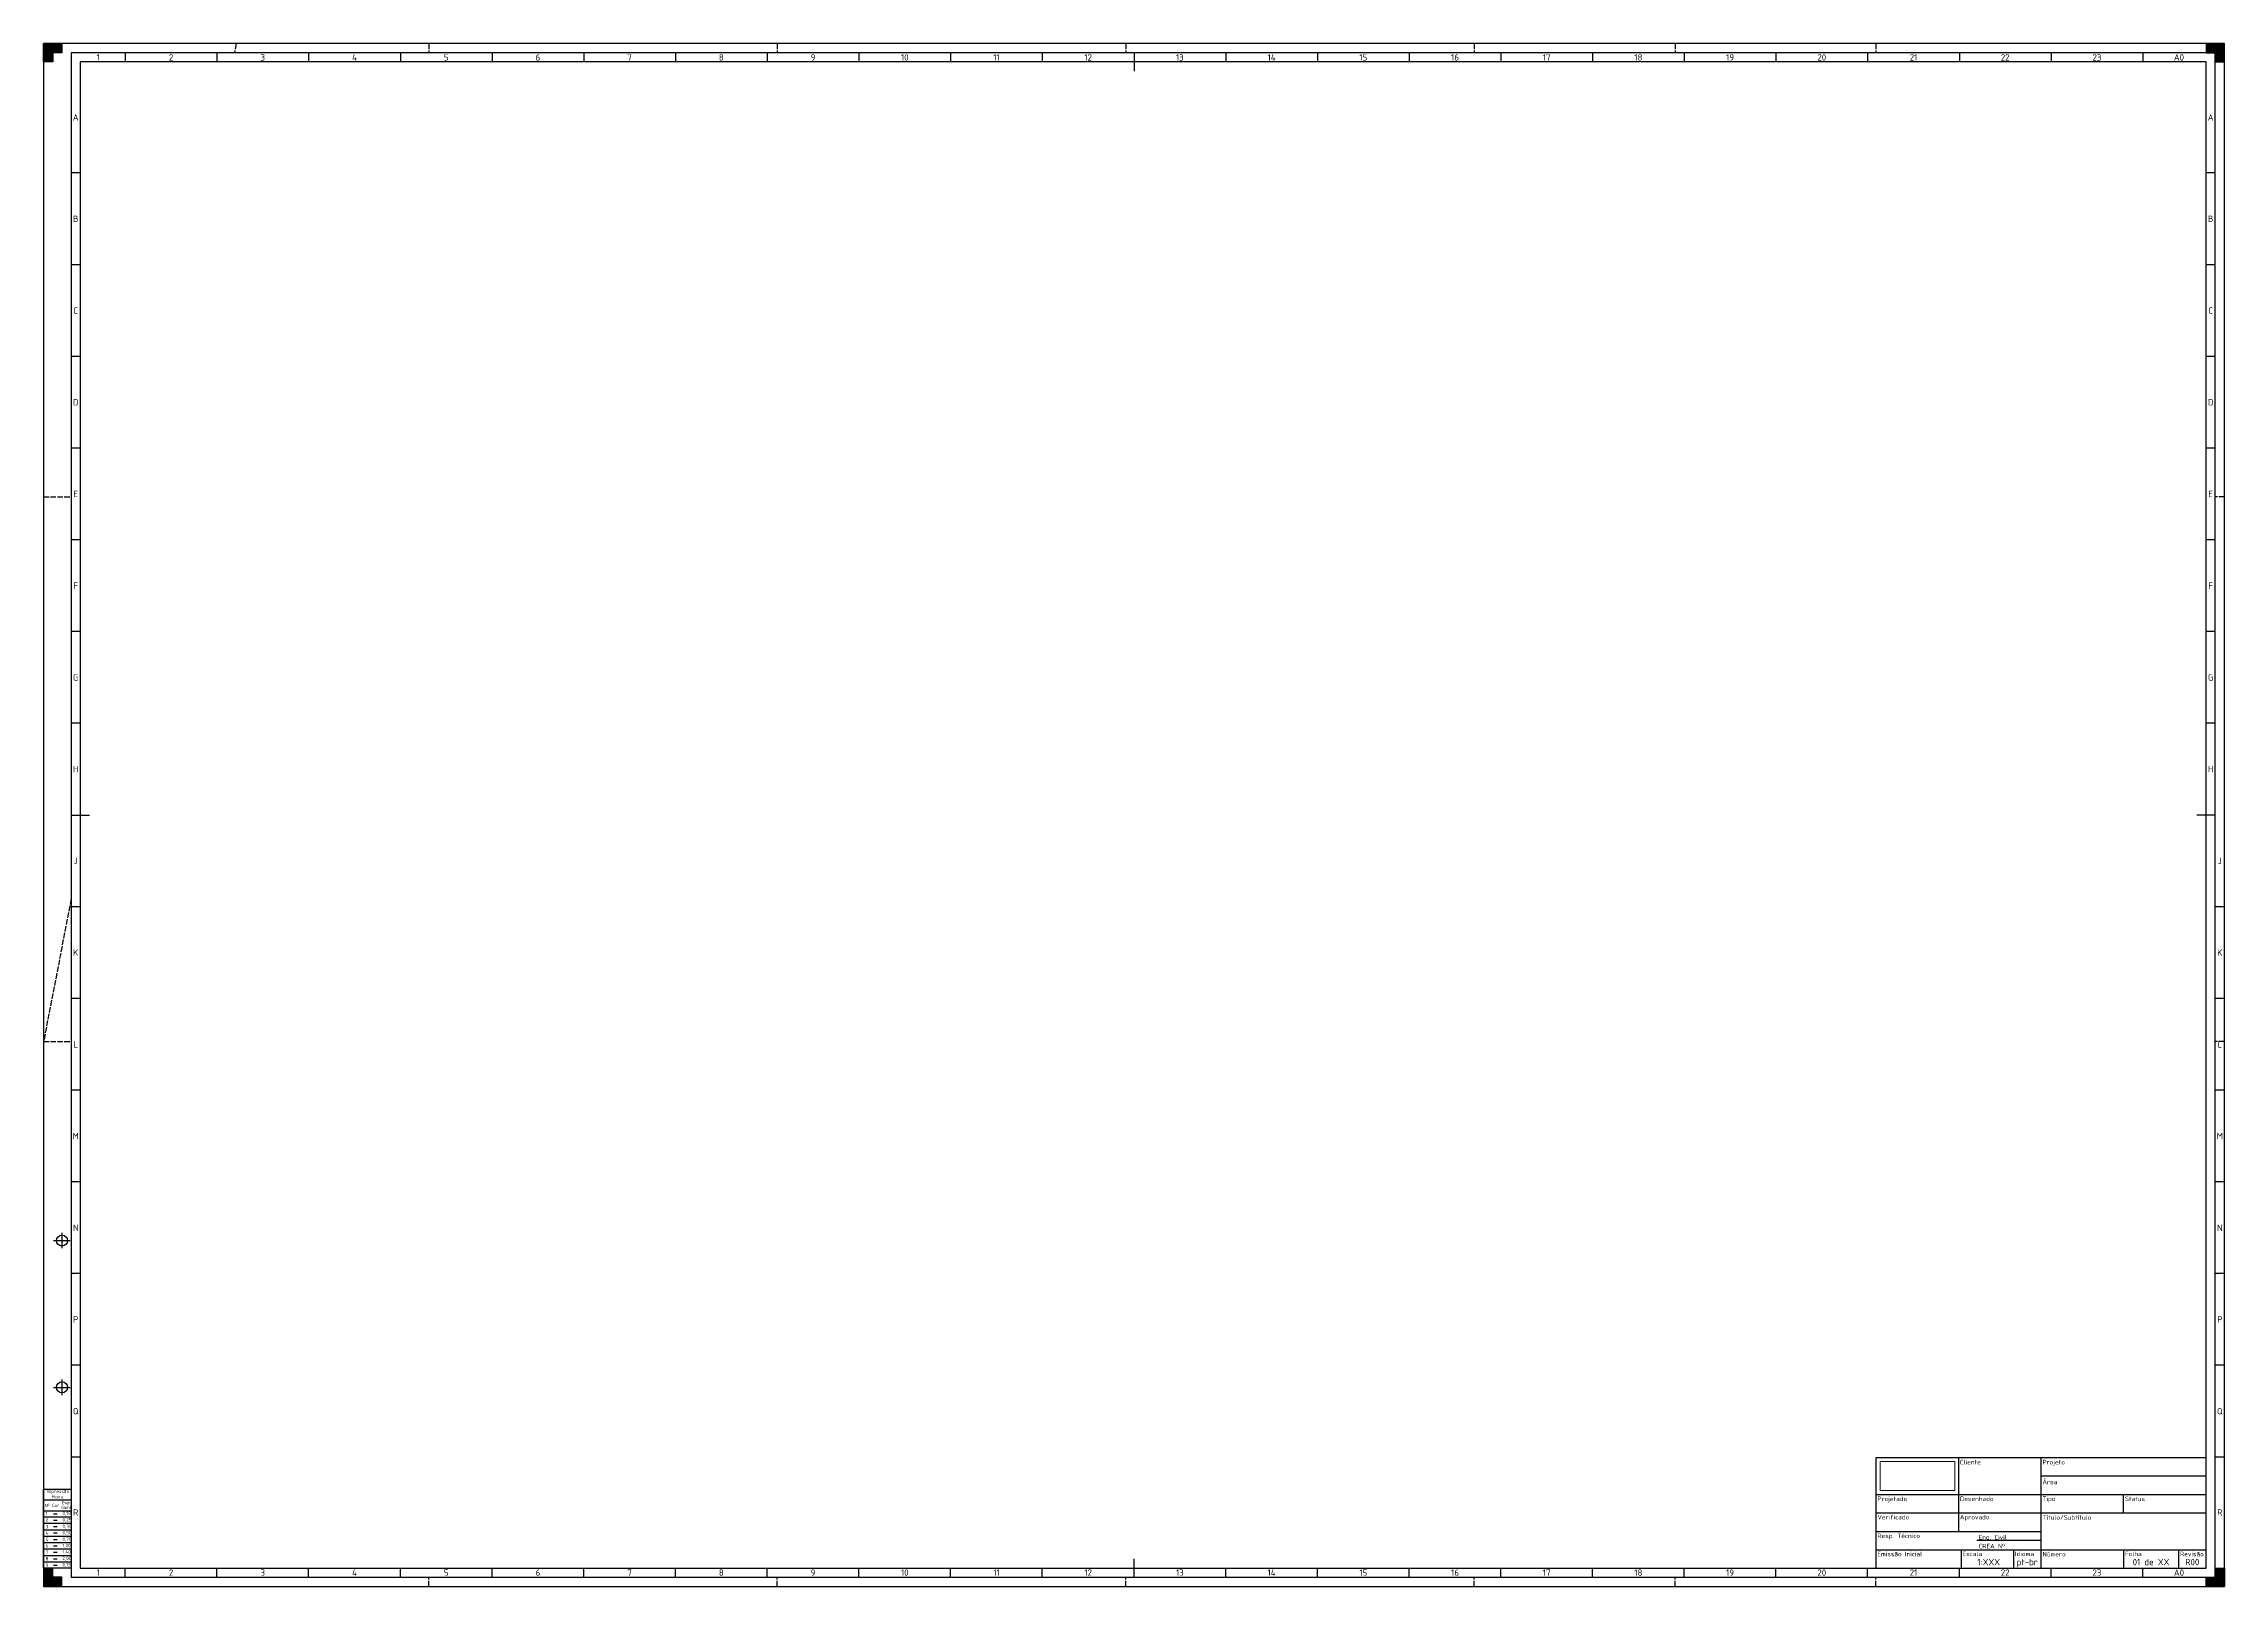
# Paper-space layout 'A0' of a CAD drawing. Header units: millimetres. Extents: x 0 to 1189, y 0 to 841.
import ezdxf
from ezdxf.enums import TextEntityAlignment as Align

# ---------------------------------------------------------------- set-up
doc = ezdxf.new("R2010")
doc.units = ezdxf.units.MM
doc.header["$LTSCALE"] = 0.25
doc.linetypes.add('Tracejada', pattern=[15, 12, -3])
doc.layers.add('ARQ-FLH-GER-CarimboInformacoes', color=3, linetype='Continuous')
doc.layers.add('ARQ-TXT-SMB-SimbologiaTextual', color=3, linetype='Continuous')
doc.layers.add('ARQ-FLH-NaoImprimir', color=9, linetype='Continuous', plot=False)
doc.styles.add('1.8mm', font='isocpeur.ttf', dxfattribs={"height": 1.8})
doc.styles.add('2.5mm', font='isocpeur.ttf', dxfattribs={"height": 2.5})
doc.styles.add('3.5mm', font='isocpeur.ttf', dxfattribs={"height": 3.5})
picture_1 = doc.add_image_def('image1.png', size_in_pixel=(500, 196))

# ---------------------------------------------------------------- blocks, each defined once
blk = doc.blocks.new('Quadro_Penas_Monocromatico')
at = {"layer": 'ARQ-FLH-NaoImprimir'}
for p, q in [((0, 37.1), (15, 37.1)), ((0, 31.1), (15, 31.1)), ((0, 27.9), (15, 27.9)), ((0, 24.4), (15, 24.4)), ((0, 20.9), (15, 20.9)), ((0, 17.4), (15, 17.4)), ((0, 13.9), (15, 13.9)), ((0, 10.4), (15, 10.4)), ((0, 6.9), (15, 6.9)), ((0, 3.4), (15, 3.4))]:
    blk.add_line(p, q, dxfattribs=at)
at = {"layer": 'ARQ-FLH-NaoImprimir', "color": 1}
blk.add_line((5.4, 29.6), (7.4, 29.6), dxfattribs=at)
at = {"layer": 'ARQ-FLH-NaoImprimir', "color": 2}
blk.add_line((5.4, 26.1), (7.4, 26.1), dxfattribs=at)
at = {"layer": 'ARQ-FLH-NaoImprimir', "color": 3}
blk.add_line((5.4, 22.6), (7.4, 22.6), dxfattribs=at)
at = {"layer": 'ARQ-FLH-NaoImprimir', "color": 4}
blk.add_line((5.4, 19.1), (7.4, 19.1), dxfattribs=at)
at = {"layer": 'ARQ-FLH-NaoImprimir', "color": 5}
blk.add_line((5.4, 15.6), (7.4, 15.6), dxfattribs=at)
at = {"layer": 'ARQ-FLH-NaoImprimir', "color": 6}
blk.add_line((5.4, 12.1), (7.4, 12.1), dxfattribs=at)
at = {"layer": 'ARQ-FLH-NaoImprimir', "color": 7}
blk.add_line((5.4, 8.6), (7.4, 8.6), dxfattribs=at)
at = {"layer": 'ARQ-FLH-NaoImprimir', "color": 8}
blk.add_line((5.4, 5.1), (7.4, 5.1), dxfattribs=at)
at = {"layer": 'ARQ-FLH-NaoImprimir', "color": 9}
blk.add_line((5.4, 1.6), (7.4, 1.6), dxfattribs=at)
at = {"layer": 'ARQ-FLH-NaoImprimir', "transparency": 33554687}
blk.add_lwpolyline([(15, 0), (0, 0), (0, 43), (15, 43)], close=True, dxfattribs=at)
at = {"layer": 'ARQ-FLH-NaoImprimir', "char_height": 1.8, "style": '1.8mm'}
for s, width, heights, insert, attachment_point in [('Impressão Mono.', 14.981, [8.48], (7.8, 40.3), 5), ('\\pxsm0.9;Esp.\\P(mm)', 8.411, [5.81], (12.3, 36.6), 2), ('Nº', 3.268, [0], (1.8, 35), 2), ('1', 1.8, [0], (1.1, 29.6), 4), ('2', 1.8, [0], (1.1, 26.1), 4), ('Cor', 5.297, [3.18], (6.5, 35), 2), ('0,18', 1.8, [0], (10.3, 29.6), 4), ('0,25', 1.8, [0], (10.3, 26.1), 4), ('3', 1.82, [0], (1.1, 22.6), 4), ('4', 1.8, [0], (1.1, 19.1), 4), ('5', 1.8, [0], (1.1, 15.6), 4), ('6', 1.8, [0], (1.1, 12.1), 4), ('0,35', 1.8, [0], (10.3, 22.6), 4), ('0,50', 1.8, [0], (10.3, 19.1), 4), ('0,70', 1.8, [0], (10.3, 15.6), 4), ('1,00', 1.8, [0], (10.3, 12.1), 4), ('7', 1.8, [0], (1.1, 8.6), 4), ('8', 1.8, [0], (1.1, 5.1), 4), ('9', 1.8, [0], (1.1, 1.6), 4), ('1,40', 1.8, [0], (10.3, 8.6), 4), ('2,00', 1.8, [0], (10.3, 5.1), 4), ('0,13', 1.8, [0], (10.3, 1.6), 4)]:
    blk.add_mtext_dynamic_manual_height_columns(s, width=width, gutter_width=9, heights=heights, dxfattribs=dict(at, insert=insert, attachment_point=attachment_point))
blk = doc.blocks.new('*U23')
at = {"layer": 'ARQ-FLH-GER-CarimboInformacoes'}
h = blk.add_hatch(color=9, dxfattribs=at)
h.dxf.hatch_style = 1
h.paths.add_polyline_path([(-1189, 841), (-1189, 831), (-1184, 831), (-1184, 836), (-1179, 836), (-1179, 841)])
h = blk.add_hatch(color=9, dxfattribs=at)
h.dxf.hatch_style = 1
h.paths.add_polyline_path([(0, 841), (0, 831), (-5, 831), (-5, 836), (-10, 836), (-10, 841)])
h = blk.add_hatch(color=9, dxfattribs=at)
h.dxf.hatch_style = 1
h.paths.add_polyline_path([(-1189, 0), (-1189, 10), (-1184, 10), (-1184, 5), (-1179, 5), (-1179, 0)])
h = blk.add_hatch(color=9, dxfattribs=at)
h.dxf.hatch_style = 1
h.paths.add_polyline_path([(0, 0), (0, 10), (-5, 10), (-5, 5), (-10, 5), (-10, 0)])
at = {"layer": 'ARQ-FLH-GER-CarimboInformacoes', "color": 9}
for p, q in [((-1189, 841), (-1179, 841)), ((-1189, 831), (-1189, 841)), ((-1179, 836), (-1184, 836)), ((-1184, 836), (-1184, 831)), ((-1179, 841), (-1179, 836)), ((0, 841), (-10, 841)), ((-10, 841), (-10, 836)), ((-10, 836), (-5, 836)), ((-5, 836), (-5, 831)), ((0, 831), (0, 841)), ((-1184, 831), (-1189, 831)), ((-5, 831), (0, 831)), ((-1179, 192.75), (-1179, 184.29)), ((-1183.52, 188.52), (-1174.48, 188.52)), ((-1183.52, 108.5), (-1174.48, 108.5)), ((-1179, 112.75), (-1179, 104.29)), ((-1184, 10), (-1189, 10)), ((-1189, 10), (-1189, 0)), ((-1189, 0), (-1179, 0)), ((-1184, 5), (-1184, 10)), ((-1179, 5), (-1184, 5)), ((-1179, 0), (-1179, 5)), ((-10, 0), (-10, 5)), ((-10, 5), (-5, 5)), ((0, 0), (-10, 0)), ((-5, 5), (-5, 10)), ((-5, 10), (0, 10)), ((0, 10), (0, 0))]:
    blk.add_line(p, q, dxfattribs=at)
at = {"layer": 'ARQ-FLH-GER-CarimboInformacoes', "color": 3}
for p, q in [((-1144.5, 836), (-1144.5, 831)), ((-1094.5, 836), (-1094.5, 831)), ((-1044.5, 836), (-1044.5, 831)), ((-994.5, 836), (-994.5, 831)), ((-944.5, 836), (-944.5, 831)), ((-894.5, 836), (-894.5, 831)), ((-844.5, 836), (-844.5, 831)), ((-794.5, 836), (-794.5, 831)), ((-744.5, 836), (-744.5, 831)), ((-694.5, 836), (-694.5, 831)), ((-644.5, 836), (-644.5, 831)), ((-544.5, 836), (-544.5, 831)), ((-494.5, 836), (-494.5, 831)), ((-444.5, 836), (-444.5, 831)), ((-394.5, 836), (-394.5, 831)), ((-344.5, 836), (-344.5, 831)), ((-294.5, 836), (-294.5, 831)), ((-244.5, 836), (-244.5, 831)), ((-194.5, 836), (-194.5, 831)), ((-144.5, 836), (-144.5, 831)), ((-94.5, 836), (-94.5, 831)), ((-44.5, 836), (-44.5, 831)), ((-1169, 770.5), (-1174, 770.5)), ((-5, 770.5), (-10, 770.5)), ((-1169, 720.5), (-1174, 720.5)), ((-5, 720.5), (-10, 720.5)), ((-1169, 670.5), (-1174, 670.5)), ((-5, 670.5), (-10, 670.5)), ((-1169, 620.5), (-1174, 620.5)), ((-5, 620.5), (-10, 620.5)), ((-1169, 570.5), (-1174, 570.5)), ((-5, 570.5), (-10, 570.5)), ((-1169, 520.5), (-1174, 520.5)), ((-5, 520.5), (-10, 520.5)), ((-1169, 470.5), (-1174, 470.5)), ((-5, 470.5), (-10, 470.5)), ((-1169, 370.5), (-1174, 370.5)), ((0, 370.5), (-5, 370.5)), ((-1169, 320.5), (-1174, 320.5)), ((0, 320.5), (-5, 320.5)), ((-1169, 270.5), (-1174, 270.5)), ((0, 270.5), (-5, 270.5)), ((-1169, 220.5), (-1174, 220.5)), ((0, 220.5), (-5, 220.5)), ((-1169, 170.5), (-1174, 170.5)), ((0, 170.5), (-5, 170.5)), ((-1169, 120.5), (-1174, 120.5)), ((0, 120.5), (-5, 120.5)), ((-1169, 70.5), (-1174, 70.5)), ((0, 70.5), (-5, 70.5)), ((-1144.5, 5), (-1144.5, 10)), ((-1094.5, 5), (-1094.5, 10)), ((-1044.5, 5), (-1044.5, 10)), ((-994.5, 5), (-994.5, 10)), ((-944.5, 5), (-944.5, 10)), ((-894.5, 5), (-894.5, 10)), ((-844.5, 5), (-844.5, 10)), ((-794.5, 5), (-794.5, 10)), ((-744.5, 5), (-744.5, 10)), ((-694.5, 5), (-694.5, 10)), ((-644.5, 5), (-644.5, 10)), ((-544.5, 5), (-544.5, 10)), ((-494.5, 5), (-494.5, 10)), ((-444.5, 5), (-444.5, 10)), ((-394.5, 5), (-394.5, 10)), ((-344.5, 5), (-344.5, 10)), ((-294.5, 5), (-294.5, 10)), ((-244.5, 5), (-244.5, 10)), ((-194.5, 5), (-194.5, 10)), ((-144.5, 5), (-144.5, 10)), ((-94.5, 5), (-94.5, 10)), ((-44.5, 5), (-44.5, 10))]:
    blk.add_line(p, q, dxfattribs=at)
at = {"layer": 'ARQ-FLH-GER-CarimboInformacoes', "color": 9}
blk.add_lwpolyline([(-1189, 0), (0, 0), (0, 841), (-1189, 841)], close=True, dxfattribs=at)
for centre in [(-1179, 188.5), (-1179, 108.5)]:
    blk.add_circle(centre, 3, dxfattribs=at)
at = {"layer": 'ARQ-TXT-SMB-SimbologiaTextual', "color": 1, "linetype": 'Tracejada'}
for p, q in [((-1084, 841), (-1084.97, 836)), ((-979, 841), (-979, 836)), ((-789, 841), (-789, 836)), ((-599, 841), (-599, 836)), ((-409, 841), (-409, 836)), ((-299.5, 841), (-299.5, 836)), ((-190, 841), (-190, 836)), ((-1189, 594), (-1174, 594)), ((0, 594), (-5, 594)), ((-1174, 374.71), (-1189, 297)), ((-1189, 297), (-1174, 297)), ((0, 297), (-5, 297)), ((-979, 0), (-979, 5)), ((-789, 0), (-789, 5)), ((-599, 0), (-599, 5)), ((-409, 0), (-409, 5)), ((-299.5, 0), (-299.5, 5)), ((-190, 0), (-190, 5))]:
    blk.add_line(p, q, dxfattribs=at)
at = {"layer": 'ARQ-TXT-SMB-SimbologiaTextual', "color": 6}
for p, q in [((-594.5, 836), (-594.5, 826)), ((-594.5, 5), (-594.5, 15))]:
    blk.add_line(p, q, dxfattribs=at)
at = {"layer": 'ARQ-TXT-SMB-SimbologiaTextual', "color": 6, "linetype": 'Continuous'}
for p, q in [((-1174, 420.5), (-1164, 420.5)), ((-5, 420.5), (-15, 420.5))]:
    blk.add_line(p, q, dxfattribs=at)
at = {"layer": 'ARQ-TXT-SMB-SimbologiaTextual', "color": 3}
blk.add_lwpolyline([(-1174, 5), (-5, 5), (-5, 836), (-1174, 836)], close=True, dxfattribs=at)
at = {"layer": 'ARQ-TXT-SMB-SimbologiaTextual', "color": 6}
blk.add_lwpolyline([(-1169, 10), (-10, 10), (-10, 831), (-1169, 831)], close=True, dxfattribs=at)
at = {"layer": 'ARQ-FLH-NaoImprimir'}
blk.add_blockref('Quadro_Penas_Monocromatico', (-1189, 10), dxfattribs=at)
at = {"layer": 'ARQ-FLH-GER-CarimboInformacoes', "color": 3, "char_height": 3.5, "attachment_point": 5, "style": '3.5mm'}
for s, insert, width in [('\\pxqc;1', (-1159.25, 833.5), 29.5), ('\\pxqc;2', (-1119.5, 833.5), 50), ('\\pxqc;3', (-1069.5, 833.5), 50), ('\\pxqc;4', (-1019.5, 833.5), 50), ('\\pxqc;5', (-969.5, 833.5), 50), ('\\pxqc;6', (-919.5, 833.5), 50), ('\\pxqc;7', (-869.5, 833.5), 50), ('\\pxqc;8', (-819.5, 833.5), 50), ('\\pxqc;9', (-769.5, 833.5), 50), ('\\pxqc;10', (-719.5, 833.5), 50), ('\\pxqc;11', (-669.5, 833.5), 50), ('\\pxqc;12', (-619.5, 833.5), 50), ('\\pxqc;13', (-569.5, 833.5), 50), ('\\pxqc;14', (-519.5, 833.5), 50), ('\\pxqc;15', (-469.5, 833.5), 50), ('\\pxqc;16', (-419.5, 833.5), 50), ('\\pxqc;17', (-369.5, 833.5), 50), ('\\pxqc;18', (-319.5, 833.5), 50), ('\\pxqc;19', (-269.5, 833.5), 50), ('\\pxqc;20', (-219.5, 833.5), 50), ('\\pxqc;21', (-169.5, 833.5), 50), ('\\pxqc;22', (-119.5, 833.5), 50), ('\\pxqc;23', (-69.5, 833.5), 50), ('\\pxqc;A0', (-24.75, 833.5), 29.5), ('\\pxqc;A', (-1171.5, 800.75), 5), ('\\pxqc;A', (-7.5, 800.75), 5), ('\\pxqc;B', (-1171.5, 745.5), 5), ('\\pxqc;B', (-7.5, 745.5), 5), ('\\pxqc;C', (-1171.5, 695.5), 5), ('\\pxqc;C', (-7.5, 695.5), 5), ('\\pxqc;D', (-1171.5, 645.5), 5), ('\\pxqc;D', (-7.5, 645.5), 5), ('\\pxqc;E', (-1171.5, 595.5), 5), ('\\pxqc;E', (-7.5, 595.5), 5), ('\\pxqc;F', (-1171.5, 545.5), 5), ('\\pxqc;F', (-7.5, 545.5), 5), ('\\pxqc;G', (-1171.5, 495.5), 5), ('\\pxqc;G', (-7.5, 495.5), 5), ('\\pxqc;H', (-1171.5, 445.5), 5), ('\\pxqc;H', (-7.5, 445.5), 5), ('\\pxqc;J', (-1171.5, 395.5), 5), ('\\pxqc;J', (-2.5, 395.5), 5), ('\\pxqc;K', (-1171.5, 345.5), 5), ('\\pxqc;K', (-2.5, 345.5), 5), ('\\pxqc;L', (-1171.5, 295.5), 5), ('\\pxqc;L', (-2.5, 295.5), 5), ('\\pxqc;M', (-1171.5, 245.5), 5), ('\\pxqc;M', (-2.5, 245.5), 5), ('\\pxqc;N', (-1171.5, 195.5), 5), ('\\pxqc;N', (-2.5, 195.5), 5), ('\\pxqc;P', (-1171.5, 145.5), 5), ('\\pxqc;P', (-2.5, 145.5), 5), ('Q', (-1171.5, 95.5), 5), ('Q', (-2.5, 95.5), 5), ('\\pxqc;R', (-1171.5, 40.25), 5), ('\\pxqc;R', (-2.5, 40.25), 5), ('\\pxqc;1', (-1159.25, 7.5), 29.5), ('\\pxqc;2', (-1119.5, 7.5), 50), ('\\pxqc;3', (-1069.5, 7.5), 50), ('\\pxqc;4', (-1019.5, 7.5), 50), ('\\pxqc;5', (-969.5, 7.5), 50), ('\\pxqc;6', (-919.5, 7.5), 50), ('\\pxqc;7', (-869.5, 7.5), 50), ('\\pxqc;8', (-819.5, 7.5), 50), ('\\pxqc;9', (-769.5, 7.5), 50), ('\\pxqc;10', (-719.5, 7.5), 50), ('\\pxqc;11', (-669.5, 7.5), 50), ('\\pxqc;12', (-619.5, 7.5), 50), ('\\pxqc;13', (-569.5, 7.5), 50), ('\\pxqc;14', (-519.5, 7.5), 50), ('\\pxqc;15', (-469.5, 7.5), 50), ('\\pxqc;16', (-419.5, 7.5), 50), ('\\pxqc;17', (-369.5, 7.5), 50), ('\\pxqc;18', (-319.5, 7.5), 50), ('\\pxqc;19', (-269.5, 7.5), 50), ('\\pxqc;20', (-219.5, 7.5), 50), ('\\pxqc;21', (-169.5, 7.5), 50), ('\\pxqc;22', (-119.5, 7.5), 50), ('\\pxqc;23', (-69.5, 7.5), 50), ('\\pxqc;A0', (-24.75, 7.5), 29.5)]:
    blk.add_mtext(s, dxfattribs=dict(at, insert=insert, width=width))
blk = doc.blocks.new('*U94')
at = {"layer": 'ARQ-TXT-SMB-SimbologiaTextual', "color": 18, "true_color": 0x000000}
for p, q in [((-180, 60), (-180, 0)), ((0, 60), (-180, 60)), ((-135, 60), (-135, 20)), ((-90, 60), (-90, 0)), ((0, 0), (0, 60)), ((0, 50), (-90, 50)), ((-180, 40), (0, 40)), ((-45, 30), (-45, 40)), ((0, 30), (-180, 30)), ((-180, 20), (-90, 20)), ((-90, 15), (-125, 15)), ((-180, 10), (0, 10)), ((-180, 0), (0, 0)), ((-133.5, 10), (-133.5, 0)), ((-105, 10), (-105, 0)), ((-45, 10), (-45, 0)), ((-15, 10), (-15, 0))]:
    blk.add_line(p, q, dxfattribs=at)
at = {"layer": 'ARQ-TXT-SMB-SimbologiaTextual', "color": 18, "true_color": 0x000000, "style": '2.5mm'}
for s, p in [('Cliente', (-134.2, 56.5)), ('Área', (-89.2, 45.7)), ('Projeto', (-89.2, 56.5)), ('Projetado', (-179.2, 36.5)), ('Desenhado', (-134.2, 36.5)), ('Tipo', (-89.2, 36.5)), ('Status', (-44.2, 36.5)), ('Verificado', (-179.2, 26.5)), ('Aprovado', (-134.2, 26.5)), ('Título/Subtítulo', (-89.2, 26.3)), ('Resp. Técnico', (-179.2, 16.3)), ('Emissão Inicial', (-179.2, 6.4)), ('Escala', (-132.7, 6.5)), ('Idioma', (-104.2, 6.5)), ('Número', (-89.2, 6.3)), ('Folha', (-44.2, 6.5)), ('Revisão', (-14.2, 6.4))]:
    blk.add_text(s, height=2.5, dxfattribs=at).set_placement(p)
at = {"layer": 'ARQ-TXT-SMB-SimbologiaTextual', "color": 18, "true_color": 0x000000, "style": '3.5mm'}
blk.add_attdef('CLIENTE', text='', height=3.5, dxfattribs=at).set_placement((-112.5, 50), align=Align.MIDDLE_CENTER)
for tag, p in [('PROJETO', (-45, 51.6)), ('AREA', (-45, 41.6)), ('PROJETADO', (-157.5, 31.5)), ('VERIFICADO', (-157.5, 21.5)), ('DESENHADO', (-112.5, 31.5)), ('APROVADO', (-112.5, 21.5)), ('TIPO', (-67.5, 31.5)), ('TITULO', (-45, 20.5)), ('STATUS', (-22.5, 31.5)), ('SUBTITULO', (-45, 13.1)), ('EMISSAO', (-157.5, 1.5)), ('ESCALA', (-118.5, 1.5)), ('IDIOMA', (-97.5, 1.5)), ('NÚMERO', (-67.5, 1.5)), ('FOLHA', (-30, 1.5)), ('REVISAO', (-7.5, 1.5))]:
    blk.add_attdef(tag, text='', height=3.5, dxfattribs=at).set_placement(p, align=Align.CENTER)
at = {"layer": 'ARQ-TXT-SMB-SimbologiaTextual', "color": 18, "true_color": 0x000000}
for tag, p, height, style in [('RESP.TECNICO', (-178, 11.5), 3.5, '3.5mm'), ('PROFISSÃO', (-124, 15.5), 2.5, '2.5mm'), ('REGISTRO', (-124, 10.7), 2.5, '2.5mm')]:
    blk.add_attdef(tag, p, '', height=height, dxfattribs=dict(at, style=style))
at = {"layer": 'ARQ-TXT-SMB-SimbologiaTextual', "color": 7, "lineweight": 0, "true_color": 0xffffff}
image = blk.add_image(picture_1, insert=(-177.6, 42.2), size_in_units=(40.6, 15.9), dxfattribs=at)
image.dxf.flags = 15

psp = doc.layouts.new('A0')

# ---------------------------------------------------------------- block references
at = {"layer": 'ARQ-FLH-GER-CarimboInformacoes'}
psp.add_blockref('*U94', (1179, 10), dxfattribs=at).add_auto_attribs({'REVISAO': 'R00', 'FOLHA': '01 de XX', 'IDIOMA': 'pt-br', 'ESCALA': '1:XXX', 'REGISTRO': 'CREA Nº ', 'PROFISSÃO': 'Eng. Civil'})
at = {"layer": 'ARQ-TXT-SMB-SimbologiaTextual'}
psp.add_blockref('*U23', (1189, 0), dxfattribs=at)

doc.saveas('drawing.dxf')
